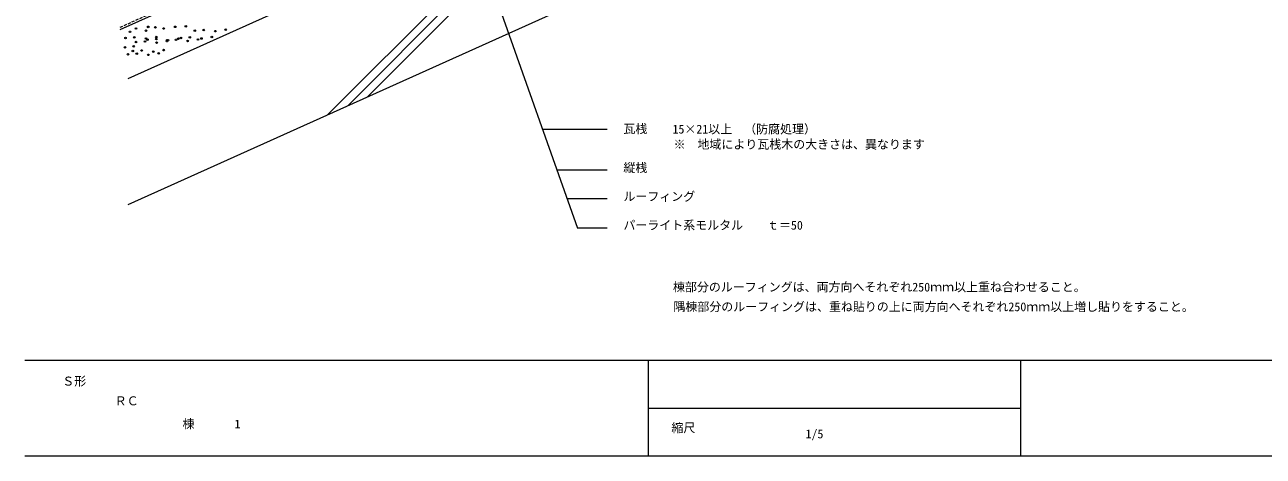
# Model space of a CAD drawing. Units: millimetres, scale not verified. Extents: x -203 to 197, y -138 to 132.
# Drawn here: x -203.2 to 55.6, y -138.4 to -48.3 of the extents above; entities that cross this region are included whole.
import ezdxf
from ezdxf.enums import TextEntityAlignment as Align

# ---------------------------------------------------------------- set-up
doc = ezdxf.new("R2010")
doc.units = ezdxf.units.MM
doc.header["$LTSCALE"] = 0.5
doc.linetypes.add('DASHED1', pattern=[1.8, 1.2, -0.6])
for name, color, linetype, lineweight in [('0-0', 5, 'Continuous', 18), ('1-0', 7, 'Continuous', 18), ('1-1', 7, 'Continuous', 18), ('1-3', 7, 'Continuous', 18)]:
    doc.layers.add(name, color=color, linetype=linetype, lineweight=lineweight)
doc.styles.add('ＭＳ ゴシック', font='')
doc.styles.get('ＭＳ ゴシック').set_extended_font_data('MS Gothic')

msp = doc.modelspace()

# ---------------------------------------------------------------- linework, layer by layer
at = {"layer": '0-0'}
for p, q in [((196.7568, -118.3649), (-203.2433, -118.3649)), ((-72.973, -118.3649), (-72.973, -138.3649)), ((4.8649, -118.3649), (4.8649, -138.3649)), ((-72.973, -128.3649), (4.8649, -128.3649)), ((196.7568, -138.3649), (-203.2432, -138.3649))]:
    msp.add_line(p, q, dxfattribs=at)
at = {"layer": '1-0'}
for p, q in [((-183.2977, -49.2812), (-12.4533, 27.5987)), ((-181.6562, -59.5084), (-12.4533, 16.6329)), ((-181.6562, -85.8265), (-12.4533, -9.6852)), ((-114.6906, -14.5026), (-87.7087, -90.7642))]:
    msp.add_line(p, q, dxfattribs=at)
at = {"layer": '1-0', "linetype": 'DASHED1'}
msp.add_lwpolyline([(-183.2977, -48.7825), (-12.4533, 28.0974), (33.1428, 7.5792)], dxfattribs=at)
at = {"layer": '1-0'}
for centre in [(-180, -49.0599), (-177.4517, -48.7124), (-175.9459, -48.8282), (-174.2085, -49.0599), (-171.8199, -48.7045), (-169.5847, -48.5981), (-161.2559, -49.2978), (-182.2008, -51.029), (-181.2741, -49.7548), (-180.3475, -50.9131), (-179.9828, -51.882), (-178.1295, -51.7662), (-177.9151, -49.5232), (-177.9151, -51.1448), (-177.5942, -51.3702), (-175.7581, -50.8333), (-175.7409, -51.2544), (-173.5401, -51.6864), (-173.4994, -51.5408), (-173.3085, -51.486), (-171.6461, -51.425), (-171.1515, -51.1745), (-170.599, -51.029), (-169.2137, -51.6566), (-168.7457, -50.9131), (-167.6985, -49.4934), (-167.0568, -51.3451), (-166.3133, -51.1448), (-165.8452, -49.3776), (-164.1563, -50.8333), (-163.4128, -49.6093), (-182.3166, -52.9981), (-181.6889, -54.4413), (-180.6652, -53.7588), (-180.4633, -52.7664), (-179.8356, -54.3254), (-178.812, -53.643), (-176.3795, -53.8746), (-175.6971, -51.9979), (-175.2463, -54.2456), (-174.2226, -53.5631), (-177.4032, -54.5571)]:
    msp.add_circle(centre, 0.1638, dxfattribs=at)
at = {"layer": '1-3'}
for p, q in [((-83.7983, -15.4724), (-131.6492, -63.3234)), ((-87.9123, -17.3237), (-135.7633, -65.1747)), ((-92.0264, -19.175), (-139.8774, -67.026)), ((-81.5556, -70.1222), (-95.0119, -70.1222)), ((-81.5556, -78.651), (-91.9944, -78.651)), ((-81.5556, -84.5933), (-89.892, -84.5933)), ((-81.5556, -90.7642), (-87.7087, -90.7642))]:
    msp.add_line(p, q, dxfattribs=at)

# ---------------------------------------------------------------- texts
at = {"layer": '0-0', "color": 7, "style": 'ＭＳ ゴシック'}
for s, p in [('Ｓ形', (-195.4054, -124.1757)), ('棟', (-170.2781, -133.1048)), ('1', (-159.4073, -133.1048)), ('縮尺', (-68.1081, -133.9054))]:
    msp.add_text(s, height=1.833, dxfattribs=at).set_placement(p, align=Align.BOTTOM_LEFT)
at = {"layer": '1-0', "style": 'ＭＳ ゴシック'}
for s, p in [('15×21以上\u3000（防腐処理）', (-67.8923, -71.5306)), ('※\u3000地域により瓦桟木の大きさは、異なります', (-67.6615, -74.7178)), ('パーライト系モルタル\u3000\u3000ｔ＝50', (-78.1392, -91.6026)), ('棟部分のルーフィングは、両方向へそれぞれ250ｍｍ以上重ね合わせること。', (-67.7852, -104.5167)), ('隅棟部分のルーフィングは、重ね貼りの上に両方向へそれぞれ250ｍｍ以上増し貼りをすること。', (-67.6974, -108.628)), ('1/5', (-40.0932, -135.1819))]:
    msp.add_text(s, height=1.833, dxfattribs=at).set_placement(p, align=Align.BOTTOM_LEFT)
at = {"layer": '1-1', "style": 'ＭＳ ゴシック'}
msp.add_text('ＲＣ', height=1.833, dxfattribs=at).set_placement((-184.4438, -128.2884), align=Align.BOTTOM_LEFT)
at = {"layer": '1-3', "style": 'ＭＳ ゴシック'}
for s, p in [('瓦桟', (-78.1392, -71.4732)), ('縦桟', (-78.1392, -79.6026)), ('ルーフィング', (-78.1392, -85.6025))]:
    msp.add_text(s, height=1.833, dxfattribs=at).set_placement(p, align=Align.BOTTOM_LEFT)

doc.saveas('drawing.dxf')
